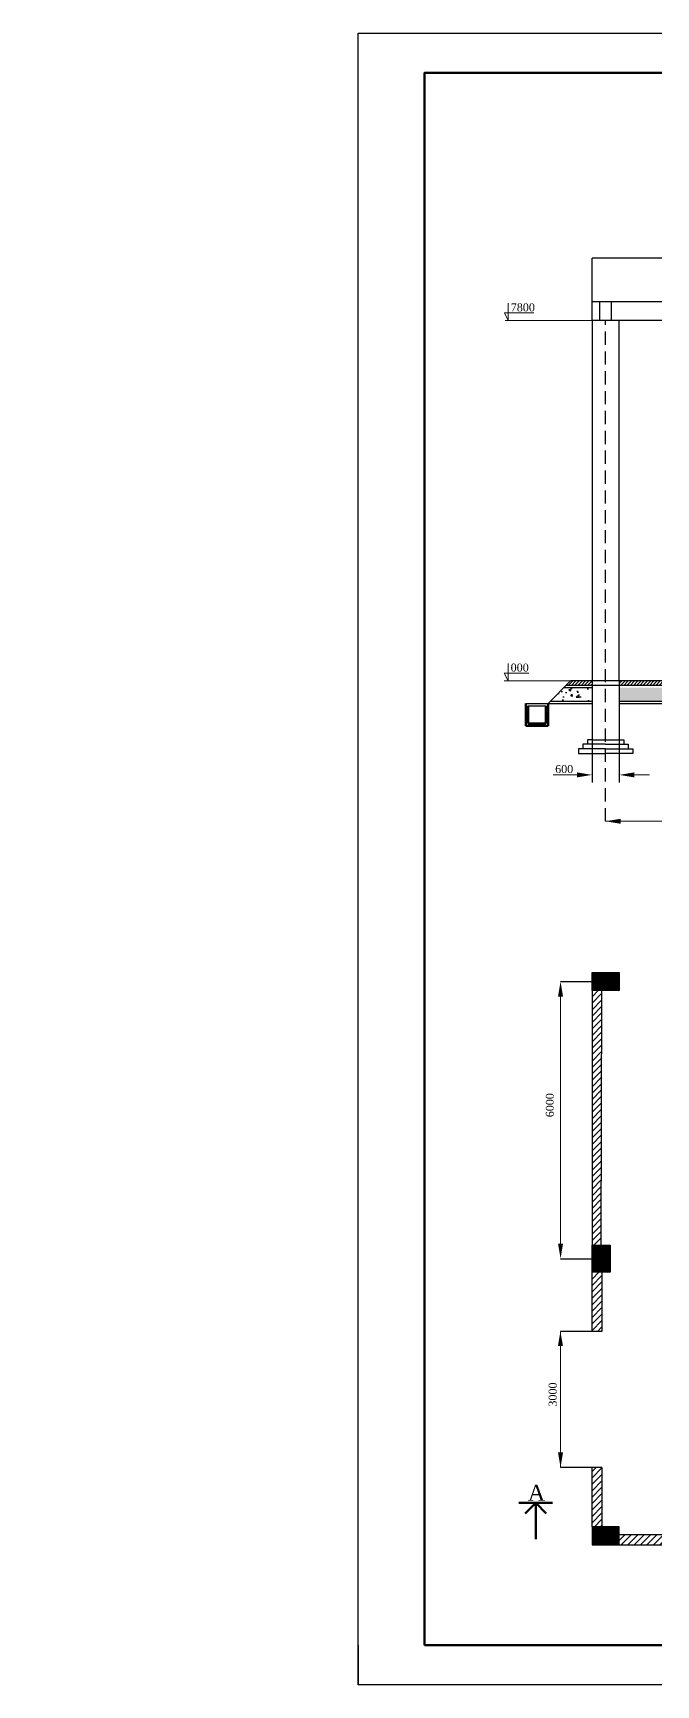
# Model space of a CAD drawing. Header units: inches. Extents: x 102447 to 288095, y 37526 to 105682.
# Drawn here: x 104865 to 107217, y 73564 to 79804 of the extents above; entities that cross this region are included whole.
import ezdxf

# ---------------------------------------------------------------- set-up
doc = ezdxf.new("R2010")
doc.units = ezdxf.units.IN
doc.header["$LTSCALE"] = 200
doc.header["$MEASUREMENT"] = 0
doc.linetypes.add('DASHED2', pattern=[0.375, 0.25, -0.125])
doc.linetypes.add('HIDDENX2', pattern=[0.75, 0.5, -0.25])
for name, color, linetype, lineweight in [('cat', 5, 'DASHED2', 25), ('chinh', 7, 'Continuous', 50), ('KI HIEU', 40, 'Continuous', 25), ('kich thuoc', 112, 'Continuous', 18)]:
    doc.layers.add(name, color=color, linetype=linetype, lineweight=lineweight)
doc.styles.get("Standard").update_dxf_attribs({"font": 'Font - TrueType - Arial.ttf'})
pattern_1 = [(45, (74868.65, 69824.75), (-6.0569414, 6.0569414), [])]

msp = doc.modelspace()

# ---------------------------------------------------------------- hatches: boundary and pattern name
at = {"true_color": 0xcd6928}
h = msp.add_hatch(dxfattribs=at)
h.set_pattern_fill('ANSI31', color=32, scale=137.052939)
h.set_pattern_definition([(45, (64421.497, 70773.686), (-12.113883, 12.113883), [])])
h.paths.add_polyline_path([(107013.7, 76186.4), (106976, 76186.4), (106976, 75225.3), (107010.3, 75225.3)])
h.paths.add_polyline_path([(108355.1, 76217.2), (108355.1, 76254.9), (108106.7, 76254.9), (108106.7, 76217.2)])
h.paths.add_polyline_path([(108783.4, 76254.9), (108783.4, 76217.2), (109031.8, 76217.2), (109031.8, 76254.9)])
h.paths.add_polyline_path([(108003.9, 74092.9), (108003.9, 74130.6), (107078.8, 74130.6), (107078.8, 74092.9)])
h.paths.add_polyline_path([(106976, 74161.4), (107013.7, 74161.4), (107013.7, 74385), (106976, 74385)])
h.paths.add_polyline_path([(106976, 74898.9), (107013.7, 74898.9), (107013.7, 75122.5), (106976, 75122.5)])
h.paths.add_polyline_path([(108106.7, 74130.6), (108106.7, 74092.9), (108355.1, 74092.9), (108355.1, 74130.6)])
h.paths.add_polyline_path([(109031.8, 74092.9), (109031.8, 74130.6), (108783.4, 74130.6), (108783.4, 74092.9)])
h.paths.add_polyline_path([(109383, 74092.9), (109383, 74130.6), (109134.6, 74130.6), (109134.6, 74092.9)])
h.paths.add_polyline_path([(109811.3, 74130.6), (109811.3, 74092.9), (110059.7, 74092.9), (110059.7, 74130.6)])
h.paths.add_polyline_path([(111087.6, 74092.9), (111087.6, 74130.6), (110162.5, 74130.6), (110162.5, 74092.9)])
h.paths.add_polyline_path([(111190.4, 75122.5), (111152.7, 75122.5), (111152.7, 74388), (111190.4, 74388)])
h.paths.add_polyline_path([(111152.7, 74161.4), (111190.4, 74161.4), (111190.4, 74216.6), (111152.7, 74216.6)])
h.paths.add_polyline_path([(111152.7, 75451.8), (111190.4, 75451.8), (111190.4, 76186.4), (111152.7, 76186.4)])
h.paths.add_polyline_path([(111190.4, 75280.5), (111152.7, 75280.5), (111152.7, 75225.3), (111190.4, 75225.3)])
h.paths.add_polyline_path([(111087.6, 76217.2), (111087.6, 76254.9), (110162.5, 76254.9), (110162.5, 76217.2)])
h.paths.add_polyline_path([(109811.3, 76254.9), (109811.3, 76217.2), (110059.7, 76217.2), (110059.7, 76254.9)])
h.paths.add_polyline_path([(109383, 76217.2), (109383, 76254.9), (109134.6, 76254.9), (109134.6, 76217.2)])
h = msp.add_hatch()
h.set_pattern_fill('ANSI31', color=256, scale=17.131617)
h.set_pattern_definition([(45, (64421.4965, 70773.686), (-1.51423535, 1.51423535), [])])
h.paths.add_polyline_path([(107078.8, 76186.4), (107078.8, 76254.9), (106976, 76254.9), (106976, 76186.4)])
h.paths.add_polyline_path([(108106.7, 76186.4), (108106.7, 76254.9), (108003.9, 76254.9), (108003.9, 76186.4)])
h.paths.add_polyline_path([(109134.6, 76254.9), (109031.8, 76254.9), (109031.8, 76186.4), (109083.2, 76186.4), (109134.6, 76186.4)])
h.paths.add_polyline_path([(110059.7, 76254.9), (110059.7, 76186.4), (110162.5, 76186.4), (110162.5, 76254.9)])
h.paths.add_polyline_path([(111087.6, 76186.4), (111190.4, 76186.4), (111190.4, 76254.9), (111087.6, 76254.9)])
h.paths.add_polyline_path([(111190.4, 75225.3), (111121.9, 75225.3), (111121.9, 75122.5), (111190.4, 75122.5)])
h.paths.add_polyline_path([(111087.6, 74092.9), (111190.4, 74092.9), (111190.4, 74161.4), (111087.6, 74161.4)])
h.paths.add_polyline_path([(110162.5, 74092.9), (110162.5, 74161.4), (110059.7, 74161.4), (110059.7, 74092.9)])
h.paths.add_polyline_path([(108106.7, 74092.9), (108106.7, 74161.4), (108003.9, 74161.4), (108003.9, 74092.9)])
h.paths.add_polyline_path([(109134.6, 74092.9), (109134.6, 74161.4), (109083.2, 74161.4), (109031.8, 74161.4), (109031.8, 74092.9)])
h.paths.add_polyline_path([(107078.8, 74092.9), (107078.8, 74161.4), (106976, 74161.4), (106976, 74092.9)])
h.paths.add_polyline_path([(106976, 75122.5), (107044.6, 75122.5), (107044.6, 75225.3), (106976, 75225.3)])
at = {"layer": 'cat'}
h = msp.add_hatch(dxfattribs=at)
h.set_pattern_fill('ANSI31', color=256, scale=68.526469, style=0)
h.set_pattern_definition([(45, (73707.245, 69821.266), (-6.0569414, 6.0569414), [])])
edge = h.paths.add_edge_path()
edge.add_line((104865.1, 77346.3), (106052.1, 77346.3))
h.paths.add_polyline_path([(109134.6, 77356.6), (109134.6, 77339.5), (110059.7, 77339.5), (110059.7, 77356.6)])
h = msp.add_hatch(dxfattribs=at)
h.set_pattern_fill('ANSI31', color=256, scale=68.526469, style=0)
h.set_pattern_definition(pattern_1)
edge = h.paths.add_edge_path()
edge.add_line((106026.5, 77349.8), (107213.5, 77349.8))
h.paths.add_polyline_path([(110162.5, 77356.6), (110162.5, 77339.5), (111087.6, 77339.5), (111087.6, 77356.6)])
h = msp.add_hatch(dxfattribs=at)
h.set_pattern_fill('ANSI31', color=256, scale=68.526469, style=0)
h.set_pattern_definition([(45, (74514.543, 69825.52), (-6.0569414, 6.0569414), [])])
edge = h.paths.add_edge_path()
edge.add_line((111785.9, 77350.6), (110598.8, 77350.6))
h.paths.add_polyline_path([(106976, 77339.5), (106976, 77356.6), (106894.9, 77356.6), (106878, 77339.5)])
h = msp.add_hatch(dxfattribs=at)
h.set_pattern_fill('ANSI31', color=256, scale=68.526469, style=0)
h.set_pattern_definition(pattern_1)
edge = h.paths.add_edge_path()
edge.add_line((112140, 77349.8), (110953, 77349.8))
h.paths.add_polyline_path([(108003.9, 77356.6), (108003.9, 77339.5), (107078.8, 77339.5), (107078.8, 77356.6)])
at = {"layer": 'KI HIEU', "linetype": 'HIDDENX2', "ltscale": 100}
h = msp.add_hatch(dxfattribs=at)
h.set_pattern_fill('AR-CONC', color=256, scale=11.421078, style=0)
h.set_pattern_definition([(50, (63604.694, 69930.3), (81.91885, -7.16697), [8.56581, -94.2239]), (355, (63604.694, 69930.3), (-15.8469, 85.90845), [6.85265, -75.37912]), (100.4514, (63611.52, 69929.7), (66.07201, 78.74143), [7.27982, -80.07799]), (46.1842, (63604.69, 69953.14), (121.89044, -18.90406), [12.8487, -141.33584]), (96.6356, (63614.85, 69951.57), (106.74856, 111.25476), [10.91973, -120.11696]), (351.1842, (63604.7, 69953.14), (106.74847, 111.25485), [10.27897, -113.06867]), (21, (63616.115, 69947.43), (68.17322, -45.98342), [8.56581, -94.2239]), (326, (63616.115, 69947.43), (27.78923, 82.81995), [6.85265, -75.37912]), (71.4514, (63621.8, 69943.6), (95.96248, 36.83646), [7.27982, -80.07799]), (37.5, (63604.694, 69930.3), (1.388787, 38.020068), [0, -74.46543, 0, -76.521224, 0, -75.664643]), (7.5, (63604.694, 69930.3), (30.045378, 45.04607), [0, -43.62852, 0, -72.75227, 0, -28.838223]), (327.5, (63579.225, 69930.3), (60.968278, -2.57601), [0, -28.552696, 0, -89.08441, 0, -118.20816]), (317.5, (63567.804, 69930.3), (66.60615, 11.43307), [0, -37.118504, 0, -59.161185, 0, -83.944925])])
h.paths.add_polyline_path([(106976, 77279.5), (106976, 77330.9), (106869.5, 77330.9), (106818.5, 77279.5)])
h = msp.add_hatch(dxfattribs=at)
h.set_pattern_fill('AR-CONC', color=256, scale=11.421078, style=0)
h.set_pattern_definition([(50, (66190.465, 69974.37), (81.91885, -7.16697), [8.56581, -94.2239]), (355, (66190.465, 69974.37), (-15.8469, 85.90845), [6.85265, -75.37912]), (100.4514, (66197.29, 69973.775), (66.07201, 78.74143), [7.27982, -80.07799]), (46.1842, (66190.46, 69997.21), (121.89044, -18.90406), [12.8487, -141.33584]), (96.6356, (66200.62, 69995.64), (106.74856, 111.25476), [10.91973, -120.11696]), (351.1842, (66190.46, 69997.21), (106.74847, 111.25485), [10.27897, -113.06867]), (21, (66201.886, 69991.504), (68.17322, -45.98342), [8.56581, -94.2239]), (326, (66201.89, 69991.504), (27.78923, 82.81995), [6.85265, -75.37912]), (71.4514, (66207.57, 69987.67), (95.96248, 36.83646), [7.27982, -80.07799]), (37.5, (66190.465, 69974.373), (1.388787, 38.020068), [0, -74.46543, 0, -76.521224, 0, -75.664643]), (7.5, (66190.465, 69974.373), (30.045378, 45.04607), [0, -43.62852, 0, -72.75227, 0, -28.838223]), (327.5, (66164.996, 69974.373), (60.968278, -2.57601), [0, -28.552696, 0, -89.08441, 0, -118.20816]), (317.5, (66153.575, 69974.373), (66.60615, 11.43307), [0, -37.118504, 0, -59.161185, 0, -83.944925])])
h.paths.add_polyline_path([(108106.7, 77279.5), (108106.7, 77330.9), (109031.8, 77330.9), (109031.8, 77279.5)])
h.paths.add_polyline_path([(107078.8, 77279.5), (107078.8, 77330.9), (108003.9, 77330.9), (108003.9, 77279.5)])

# ---------------------------------------------------------------- linework, layer by layer
for p, q in [((106093.5, 73563.6), (106093.5, 79803.6)), ((106093.5, 79803.6), (114903.5, 79803.6)), ((111190.5, 78953.6), (106976.1, 78953.6)), ((106976.1, 78717.4), (106976.1, 78953.6)), ((111190.5, 78788.9), (106976.1, 78788.9)), ((107005.1, 78717.4), (107005.1, 78788.9)), ((107049.9, 78717.4), (107049.9, 78788.9)), ((109083.3, 78717.4), (106976.1, 78717.4)), ((107049.9, 78717.4), (107005.1, 78717.4)), ((106894.9, 77356.6), (106810, 77270.9)), ((106869.5, 77330.9), (106976, 77330.9)), ((107078.8, 77339.5), (106878, 77339.5)), ((107078.8, 77356.6), (106894.9, 77356.6)), ((108003.9, 77356.6), (107078.8, 77356.6)), ((109134.6, 77339.5), (107078.8, 77339.5)), ((106725.9, 77270.9), (106810, 77270.9)), ((106734.3, 77262.5), (106801.6, 77262.5)), ((106810, 77270.9), (106976, 77270.9)), ((106818.5, 77279.5), (106976, 77279.5)), ((107078.8, 77279.5), (108003.9, 77279.5)), ((107078.8, 77270.9), (108003.9, 77270.9)), ((106857.1, 76220.6), (106976, 76220.6)), ((106857.1, 75173.5), (106976, 75173.9)), ((106093.5, 73713.6), (106093.5, 73563.6)), ((114903.5, 73563.6), (106093.5, 73563.6))]:
    msp.add_line(p, q)
at = {"color": 2}
for p, q in [((106976, 78717.4), (106976, 77356.6)), ((107078.8, 77356.6), (107078.8, 78717.4))]:
    msp.add_line(p, q, dxfattribs=at)
at = {"color": 6}
for p, q in [((106976, 77356.6), (106976, 77133.9)), ((107078.8, 77356.6), (107078.8, 77133.9)), ((106976, 77133.9), (106958.9, 77133.9)), ((106958.9, 77133.9), (106958.9, 77116.8)), ((106976, 77133.9), (107078.8, 77133.9)), ((107078.8, 77133.9), (107096, 77133.9)), ((107096, 77133.9), (107096, 77116.8)), ((107027.4, 77099.6), (106924.7, 77099.6)), ((106924.7, 77099.6), (106924.7, 77082.5)), ((106924.7, 77082.5), (107027.4, 77082.5)), ((107027.4, 77116.8), (106941.8, 77116.8)), ((106941.8, 77116.8), (106941.8, 77099.6)), ((107027.4, 77116.8), (107113.1, 77116.8)), ((107027.4, 77099.6), (107130.2, 77099.6)), ((107130.2, 77082.5), (107027.4, 77082.5)), ((107113.1, 77116.8), (107113.1, 77099.6)), ((107130.2, 77099.6), (107130.2, 77082.5))]:
    msp.add_line(p, q, dxfattribs=at)
at = {"color": 114, "true_color": 0x139b48}
for p, q in [((106976, 77133.9), (106976, 76972.4)), ((107078.8, 77133.9), (107078.8, 76972.4))]:
    msp.add_line(p, q, dxfattribs=at)
at = {"color": 61, "true_color": 0xe5e878}
for p, q in [((106976, 76186.4), (106976, 76254.9)), ((106976, 76254.9), (107078.8, 76254.9)), ((107078.8, 76254.9), (107078.8, 76186.4)), ((107078.8, 76254.9), (107078.8, 76186.4)), ((107078.8, 76186.4), (106976, 76186.4)), ((106976, 75225.3), (107044.6, 75225.3)), ((106976, 75225.3), (107044.6, 75225.3)), ((106976, 75122.5), (106976, 75225.3)), ((107044.6, 75225.3), (107044.6, 75122.5)), ((107044.6, 75122.5), (106976, 75122.5)), ((107078.8, 74161.4), (106976, 74161.4)), ((106976, 74161.4), (106976, 74092.9)), ((107078.8, 74092.9), (107078.8, 74161.4)), ((107078.8, 74092.9), (107078.8, 74161.4)), ((106976, 74092.9), (107078.8, 74092.9))]:
    msp.add_line(p, q, dxfattribs=at)
at = {"color": 32, "true_color": 0xcd6928}
for p, q in [((106976, 76186.4), (106976, 75225.3)), ((107010.3, 75225.3), (107013.7, 76186.4)), ((106976, 74898.9), (106976, 75122.5)), ((107013.7, 75122.5), (107013.7, 74898.9)), ((107013.7, 74898.9), (106976, 74898.9)), ((106976, 74161.4), (106976, 74385)), ((107013.7, 74385), (106976, 74385)), ((107013.7, 74385), (107013.7, 74161.4)), ((108003.9, 74130.6), (107078.8, 74130.6)), ((107078.8, 74092.9), (108003.9, 74092.9))]:
    msp.add_line(p, q, dxfattribs=at)
at = {"color": 152, "true_color": 0x2776bb}
for p, q in [((106976, 74898.9), (106856.6, 74898.9)), ((106976, 74385), (106857.1, 74385))]:
    msp.add_line(p, q, dxfattribs=at)
at = {"layer": 'cat', "color": 146, "true_color": 0x105689}
msp.add_line((107027.4, 76826.2), (107027.4, 78717.4), dxfattribs=at)
at = {"layer": 'chinh'}
for p, q in [((106725.9, 77186.9), (106725.9, 77270.9)), ((106734.3, 77195.3), (106734.3, 77262.5)), ((106801.6, 77262.5), (106801.6, 77195.3)), ((106810, 77270.9), (106810, 77186.9)), ((106801.6, 77195.3), (106734.3, 77195.3)), ((106810, 77186.9), (106725.9, 77186.9)), ((106763.3, 74251.3), (106700.2, 74251.3)), ((106763.3, 74251.3), (106826.4, 74251.3))]:
    msp.add_line(p, q, dxfattribs=at)
at = {"layer": 'chinh', "ltscale": 15}
for q in [(106723.1, 74211.4), (106803.4, 74211.4), (106763.3, 74114)]:
    msp.add_line((106763.3, 74251.3), q, dxfattribs=at)
msp.add_lwpolyline([(106343.5, 73713.6), (114753.5, 73713.6), (114753.5, 79653.6), (106343.5, 79653.6)], close=True, dxfattribs=at)
at = {"layer": 'kich thuoc', "linetype": 'Continuous', "lineweight": 20}
for p, q in [((106659.3, 78717.4), (106659.3, 78783)), ((106645, 78746.5), (106756.5, 78746.5)), ((106645, 78746.5), (106659.3, 78717.4)), ((106648.5, 78717.4), (106976.1, 78717.4)), ((106644.6, 77385.7), (106737.1, 77385.7)), ((106644.6, 77385.7), (106659, 77356.6)), ((106659, 77356.6), (106659, 77422.2)), ((106644.6, 77356.6), (106894.9, 77356.6)), ((106918.9, 77001.3), (106829.6, 77001.3)), ((107135.9, 77001.3), (107193, 77001.3)), ((107027.4, 76826.2), (107996.3, 76826.2)), ((106857.1, 75194.7), (106857.1, 76163.5)), ((106857.1, 74385), (106856.6, 74898.9))]:
    msp.add_line(p, q, dxfattribs=at)
for points in [[(106918.9, 77010.8), (106918.9, 76991.8), (106976, 77001.3)], [(107135.9, 77010.8), (107135.9, 76991.8), (107078.8, 77001.3)], [(107084.5, 76835.7), (107084.5, 76816.7), (107027.4, 76826.2)], [(106847.6, 76163.5), (106866.7, 76163.5), (106857.1, 76220.6)], [(106847.7, 75230.6), (106866.7, 75230.6), (106857.2, 75173.5)], [(106847.3, 74843.6), (106866.4, 74843.6), (106856.6, 74898.9)], [(106847.6, 74442.1), (106866.7, 74442.1), (106857.1, 74385)]]:
    msp.add_solid(points, dxfattribs=at)

# ---------------------------------------------------------------- texts
at = {"layer": 'chinh', "ltscale": 15, "insert": (106733.5, 74319.5), "char_height": 60.111, "width": 53.826, "attachment_point": 1}
msp.add_mtext('{\\fTimes New Roman|b0|i0|c0|p18;A}', dxfattribs=at)
at = {"layer": 'kich thuoc', "linetype": 'Continuous', "lineweight": 20, "char_height": 30.232, "width": 27.112, "attachment_point": 1}
for s, insert in [('{\\fTimes New Roman|b0|i0|c0|p18;7800}', (106669.1, 78782.6)), ('{\\fTimes New Roman|b0|i0|c0|p18;000}', (106668.7, 77421.8))]:
    msp.add_mtext(s, dxfattribs=dict(at, insert=insert))
at = {"layer": 'kich thuoc', "linetype": 'Continuous', "lineweight": 20, "insert": (106871, 77023.1), "char_height": 30, "attachment_point": 5}
msp.add_mtext('{\\fTimes New Roman|b0|i0|c0|p18;600}', dxfattribs=at)
at = {"layer": 'kich thuoc', "linetype": 'Continuous', "lineweight": 20, "attachment_point": 5, "rotation": 90}
for s, insert, char_height in [('{\\fTimes New Roman|b0|i0|c0|p18;6000}', (106816.8, 75753.6), 30), ('{\\fTimes New Roman|b0|i0|c0|p18;3000}', (106827.7, 74660.7), 30.232)]:
    msp.add_mtext(s, dxfattribs=dict(at, insert=insert, char_height=char_height))

doc.saveas('drawing.dxf')
